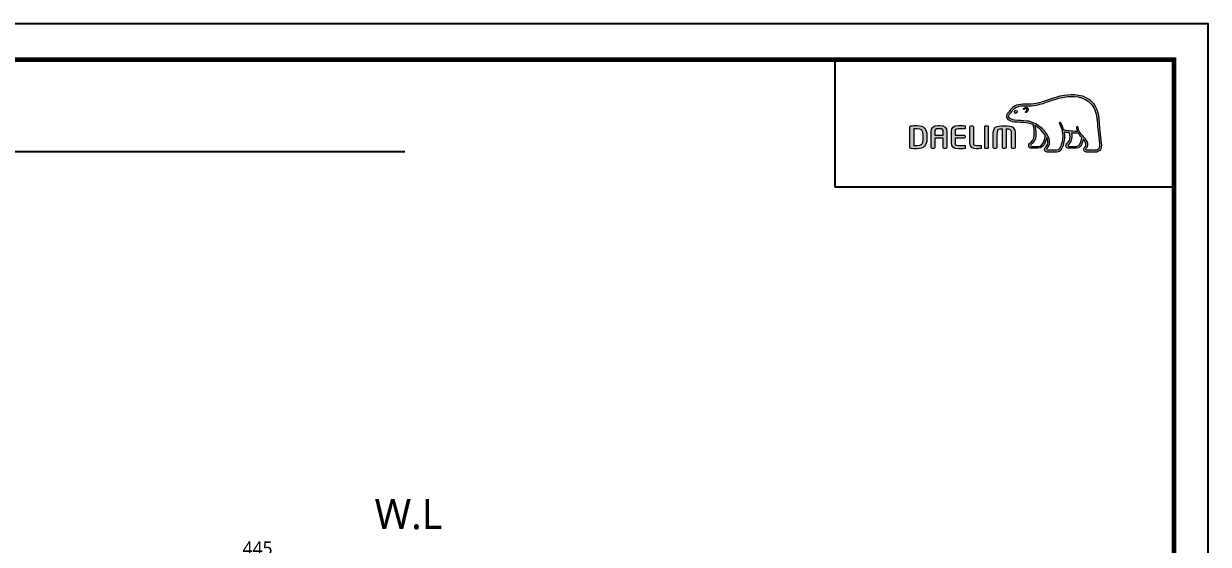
# Model space of a CAD drawing. Extents: x -2463 to 697, y 0 to 2315.
# Drawn here: x -1068 to 697, y 1539 to 2315 of the extents above; entities that cross this region are included whole.
import ezdxf

# ---------------------------------------------------------------- set-up
doc = ezdxf.new("R2010")
doc.units = 0
doc.header["$LTSCALE"] = 10
doc.header["$MEASUREMENT"] = 0
doc.header["$PDMODE"] = 3
doc.header["$PDSIZE"] = -10
doc.layers.get('0').update_dxf_attribs({"linetype": 'CONTINUOUS'})
doc.layers.get('DEFPOINTS').update_dxf_attribs({"linetype": 'CONTINUOUS'})
doc.layers.add('레이어 1', color=7, linetype='CONTINUOUS', lineweight=0)
doc.layers.add('치수선', color=7, linetype='CONTINUOUS', lineweight=20)
doc.styles.add('Daelim Dimension', font='NanumGothic.ttf')
doc.dimstyles.new('DEFAULT', dxfattribs={"dimscale": 2, "dimtxt": 2, "dimasz": 2, "dimexe": 0, "dimexo": 2, "dimgap": 1, "dimtad": 1, "dimdec": 1, "dimzin": 9, "dimdsep": 46, "dimtxsty": 'Daelim Dimension', "dimcen": 0.5, "dimclrd": 252, "dimclre": 252, "dimclrt": 3, "dimadec": 1, "dimazin": 0, "dimtfac": 1, "dimtdec": 1, "dimtix": 1, "dimtmove": 0, "dimatfit": 3, "dimfxl": 1, "dimtolj": 1, "dimtzin": 1, "dimlwd": 9, "dimlwe": 9, "dimarcsym": 0})

# ---------------------------------------------------------------- blocks, each defined once
blk = doc.blocks.new('*D36')
at = {"color": 5, "lineweight": 9, "ltscale": 0.5, "transparency": 16777216}
for p, q in [((-942.5, 1405.4), (-942.5, 1521.9)), ((-505.4, 1519.9), (-934.5, 1519.9)), ((-497.4, 1339.8), (-497.4, 1521.9))]:
    blk.add_line(p, q, dxfattribs=at)
at = {"color": 5, "ltscale": 0.5, "transparency": 16777216}
for points in [[(-934.5, 1521.2), (-934.5, 1518.5), (-942.5, 1519.9)], [(-505.4, 1521.2), (-505.4, 1518.5), (-497.4, 1519.9)]]:
    blk.add_solid(points, dxfattribs=at)
at = {"layer": 'DEFPOINTS', "color": 0, "ltscale": 0.5, "transparency": 16777216}
for p in [(-942.5, 1519.9), (-942.5, 1401.4), (-497.4, 1335.8)]:
    blk.add_point(p, dxfattribs=at)
at = {"color": 7, "ltscale": 0.5, "transparency": 16777216, "insert": (-719.9, 1532.7), "char_height": 20, "attachment_point": 5, "style": 'Daelim Dimension'}
blk.add_mtext('\\A1;445', dxfattribs=at)

msp = doc.modelspace()

# ---------------------------------------------------------------- hatches: boundary and pattern name
at = {"layer": '레이어 1'}
h = msp.add_hatch(color=5, dxfattribs=at)
h.dxf.hatch_style = 1
edge = h.paths.add_edge_path(flags=16)
edge.add_spline(control_points=[(532.7, 2128), (531.3, 2126.4), (529.5, 2126.4), (529.5, 2126.4), (529.5, 2126.4), (515.5, 2126.4), (515.5, 2126.4), (515, 2126.4), (514.6, 2126.6), (514.3, 2126.8), (514.1, 2127), (514, 2127.3), (514, 2127.7), (514, 2128.5), (514.6, 2129.2), (515.2, 2130), (515.8, 2130.7), (516.3, 2131.4), (516.6, 2132.3), (517.4, 2134.3), (517.3, 2136.5), (516.4, 2138.5), (514.7, 2142), (512.3, 2144.7), (509.9, 2147.4), (509.9, 2147.4), (509.1, 2148.2), (509.1, 2148.2), (506, 2151.7), (502.9, 2155.2), (502.6, 2160), (502.5, 2161), (502.1, 2161.6), (501.5, 2161.6), (501.5, 2161.6), (500.6, 2161.1), (500.6, 2161.1), (500.3, 2160.8), (500.2, 2160.4), (500.2, 2160), (500.2, 2160), (500.2, 2159.8), (500.2, 2159.8), (500.3, 2158.1), (500.7, 2156.4), (501.5, 2154.6), (501.5, 2154.6), (501.5, 2154.4), (501.5, 2154.4), (501.5, 2154.4), (501.3, 2154.4), (501.3, 2154.4), (492.4, 2154.1), (483.6, 2155.8), (481, 2156.4), (479.4, 2162.8), (476.8, 2167), (476.7, 2167.2), (476.5, 2167.5), (476.2, 2167.8), (475.9, 2167.9), (475.9, 2167.9), (475.1, 2167.8), (475, 2167.8), (475, 2167.7), (474.8, 2167.5), (474.6, 2167.1), (474.6, 2167.1), (474.5, 2166.8), (474.5, 2166.8), (474.5, 2166.8), (474.8, 2165.9), (474.8, 2165.9), (475, 2165.6), (479.6, 2157.5), (479.6, 2146.9), (479.6, 2140.3), (477.8, 2134.1), (474.4, 2128.4), (473.6, 2127), (472.5, 2126.4), (470.9, 2126.4), (470.9, 2126.4), (457.2, 2126.4), (457.2, 2126.4), (456.7, 2126.4), (455.8, 2126.8), (455.8, 2127.7), (455.8, 2128.3), (456.3, 2129.2), (457.1, 2130.1), (462.8, 2136.5), (459.5, 2146.5), (454, 2153.1), (448.7, 2159.4), (440.1, 2167.4), (428.9, 2169.4), (425, 2170.1), (418.5, 2170.4), (413.3, 2170.8), (413.3, 2170.8), (408, 2171.1), (408, 2171.1), (405.2, 2171.3), (400.8, 2173), (399.4, 2175.5), (398.8, 2176.6), (398.9, 2177.7), (399.6, 2178.9), (400.1, 2179.7), (400.7, 2180.4), (401.5, 2181.1), (402.3, 2182), (403.2, 2182.9), (403.9, 2184.1), (403.9, 2184.1), (404.1, 2184.5), (404.1, 2184.5), (406.8, 2189.6), (412.3, 2192.3), (420.4, 2192.5), (420.4, 2192.5), (425, 2192.5), (425, 2192.5), (430.1, 2192.6), (435.8, 2192.6), (440.5, 2193.6), (447.1, 2195), (453.7, 2197.3), (459.6, 2199.3), (459.6, 2199.3), (459.7, 2199.4), (459.7, 2199.4), (467, 2201.8), (474.5, 2204.4), (482.1, 2205.6), (494.3, 2207.7), (511.2, 2207.6), (521.7, 2195.7), (526.6, 2190.2), (529.6, 2182.7), (530.7, 2173.2), (530.7, 2173.2), (530.6, 2173.3), (530.6, 2173.3), (530.7, 2173.1), (530.7, 2172.1), (531.2, 2166.1), (531.3, 2163.2), (531.4, 2160.2), (532.2, 2154.7), (532.2, 2154.7), (534.3, 2136.2), (534.3, 2136.2), (534.3, 2136.2), (534.5, 2134), (534.5, 2134), (534.5, 2131.3), (533.9, 2129.3), (532.7, 2128)], knot_values=[0, 0, 0, 0, 1, 1, 1, 2, 2, 2, 3, 3, 3, 4, 4, 4, 5, 5, 5, 6, 6, 6, 7, 7, 7, 8, 8, 8, 9, 9, 9, 10, 10, 10, 11, 11, 11, 12, 12, 12, 13, 13, 13, 14, 14, 14, 15, 15, 15, 16, 16, 16, 17, 17, 17, 18, 18, 18, 19, 19, 19, 20, 20, 20, 21, 21, 21, 22, 22, 22, 23, 23, 23, 24, 24, 24, 25, 25, 25, 26, 26, 26, 27, 27, 27, 28, 28, 28, 29, 29, 29, 30, 30, 30, 31, 31, 31, 32, 32, 32, 33, 33, 33, 34, 34, 34, 35, 35, 35, 36, 36, 36, 37, 37, 37, 38, 38, 38, 39, 39, 39, 40, 40, 40, 41, 41, 41, 42, 42, 42, 43, 43, 43, 44, 44, 44, 45, 45, 45, 46, 46, 46, 47, 47, 47, 48, 48, 48, 49, 49, 49, 50, 50, 50, 51, 51, 51, 52, 52, 52, 53, 53, 53, 53], degree=3, periodic=0)
edge = h.paths.add_edge_path(flags=16)
edge.add_spline(control_points=[(500.4, 2132), (500.4, 2132), (489, 2132), (489, 2132), (488.2, 2132), (487.5, 2132.6), (487.5, 2133.5), (487.5, 2134.1), (488, 2134.9), (488.5, 2135.4), (490.8, 2137.6), (493.2, 2140.7), (493.2, 2146.5), (493.2, 2146.5), (493, 2149.1), (493, 2149.1), (493, 2149.1), (492.6, 2151.7), (492.6, 2151.7), (492.6, 2151.7), (492.6, 2151.8), (492.6, 2151.8), (492.6, 2151.8), (492.8, 2151.8), (492.8, 2151.8), (494.9, 2151.7), (499, 2151.4), (503, 2151.6), (504, 2150), (505.6, 2148), (507.9, 2145.2), (507.8, 2143.9), (506.7, 2132), (500.4, 2132)], knot_values=[0, 0, 0, 0, 1, 1, 1, 2, 2, 2, 3, 3, 3, 4, 4, 4, 5, 5, 5, 6, 6, 6, 7, 7, 7, 8, 8, 8, 9, 9, 9, 10, 10, 10, 11, 11, 11, 11], degree=3, periodic=0)
edge = h.paths.add_edge_path(flags=16)
edge.add_spline(control_points=[(443.2, 2132), (443.2, 2132), (433.2, 2132), (433.2, 2132), (432.5, 2132), (431.7, 2132.6), (431.7, 2133.5), (431.7, 2134.1), (432.2, 2134.7), (433, 2135.4), (435.5, 2137.4), (439.4, 2140.5), (439.8, 2148.9), (439.8, 2148.9), (439.8, 2151.2), (439.8, 2151.2), (439.8, 2154.8), (439, 2159.1), (438.2, 2163), (438.2, 2163), (438.1, 2163.4), (438.1, 2163.4), (438.1, 2163.4), (438.4, 2163.1), (438.4, 2163.1), (439.9, 2162.2), (448.1, 2156.7), (453.9, 2148.5), (453.4, 2144.6), (451.2, 2132), (443.2, 2132)], knot_values=[0, 0, 0, 0, 1, 1, 1, 2, 2, 2, 3, 3, 3, 4, 4, 4, 5, 5, 5, 6, 6, 6, 7, 7, 7, 8, 8, 8, 9, 9, 9, 10, 10, 10, 10], degree=3, periodic=0)
edge = h.paths.add_edge_path()
edge.add_spline(control_points=[(537.1, 2136.5), (537.1, 2136.5), (535, 2155.1), (535, 2155.1), (534.2, 2160.6), (534.1, 2163.6), (534, 2166.2), (534, 2166.2), (533.5, 2173.5), (533.5, 2173.5), (532.4, 2183.6), (529.1, 2191.7), (523.9, 2197.6), (512.4, 2210.4), (494.6, 2210.6), (481.6, 2208.4), (473.7, 2207.1), (466.1, 2204.5), (458.8, 2202), (458.8, 2202), (458.5, 2201.9), (458.5, 2201.9), (452.8, 2200), (446.3, 2197.7), (439.9, 2196.4), (435.5, 2195.4), (430, 2195.4), (425.1, 2195.4), (425.1, 2195.4), (420.3, 2195.3), (420.3, 2195.3), (411.1, 2195.1), (404.8, 2191.9), (401.6, 2185.8), (401.6, 2185.8), (401.5, 2185.5), (401.5, 2185.5), (400.9, 2184.6), (400.2, 2183.8), (399.5, 2183.1), (398.7, 2182.4), (397.8, 2181.5), (397.2, 2180.4), (396.5, 2179.2), (396.2, 2178.1), (396.2, 2177), (396.2, 2176), (396.4, 2175.1), (396.9, 2174.2), (398.8, 2170.5), (404.4, 2168.5), (407.8, 2168.3), (407.8, 2168.3), (412.7, 2168), (412.8, 2168), (417.7, 2167.7), (424.5, 2167.3), (428.4, 2166.6), (430.7, 2166.2), (433.3, 2165.4), (435.7, 2164.2), (435.9, 2163.6), (437.2, 2158), (437.2, 2151.2), (437.2, 2151.2), (437.1, 2149), (437.1, 2149), (436.7, 2141.8), (433.6, 2139.3), (431.3, 2137.5), (431.1, 2137.3), (429, 2135.6), (428.9, 2133.5), (428.8, 2132.4), (429.1, 2131.3), (429.8, 2130.6), (430.6, 2129.7), (431.7, 2129.3), (433.2, 2129.3), (433.2, 2129.3), (443.2, 2129.3), (443.2, 2129.3), (450.7, 2129.3), (454.4, 2137.4), (455.6, 2144.9), (455.6, 2144.9), (455.6, 2146), (455.6, 2146), (455.6, 2146), (455.9, 2145.5), (455.9, 2145.5), (456.8, 2143.3), (457.4, 2140.8), (457.4, 2138.8), (457.4, 2136.1), (456.6, 2133.8), (455, 2132), (454.6, 2131.6), (452.6, 2129.6), (452.6, 2127.5), (452.6, 2127.5), (452.6, 2127.1), (452.6, 2127.1), (452.9, 2124.7), (454.9, 2123.6), (456.7, 2123.6), (456.7, 2123.6), (470.9, 2123.6), (470.9, 2123.6), (473.5, 2123.6), (475.5, 2124.8), (476.8, 2126.9), (480.5, 2132.9), (482.3, 2139.5), (482.3, 2146.3), (482.3, 2148.4), (482.1, 2150.7), (481.7, 2153.1), (481.7, 2153.1), (481.7, 2153.3), (481.7, 2153.3), (481.7, 2153.3), (481.9, 2153.2), (481.9, 2153.2), (483.6, 2152.9), (486.3, 2152.4), (489.7, 2152.1), (489.7, 2152.1), (489.8, 2152.1), (489.8, 2152.1), (489.8, 2152.1), (490.3, 2149.5), (490.3, 2149.5), (490.3, 2149.5), (490.4, 2148.8), (490.4, 2148.8), (490.4, 2148.8), (490.5, 2146.5), (490.5, 2146.5), (490.5, 2141), (488, 2138.6), (486.6, 2137.3), (486.6, 2137.3), (484.7, 2135.4), (484.5, 2133.7), (484.5, 2133.7), (484.5, 2133.1), (484.5, 2133.1), (484.5, 2132.6), (484.6, 2131.6), (485.5, 2130.6), (486.4, 2129.7), (487.6, 2129.3), (489.3, 2129.3), (489.3, 2129.3), (500.4, 2129.3), (500.4, 2129.3), (507.1, 2129.3), (509.1, 2137.9), (510, 2142.7), (510, 2142.7), (510, 2143.1), (510, 2143.1), (510, 2143.1), (510.3, 2142.8), (510.3, 2142.8), (511.8, 2140.8), (513.2, 2138.6), (513.8, 2137.2), (514.2, 2136.5), (514.3, 2135.7), (514.3, 2134.9), (514.3, 2134.9), (514.1, 2133.3), (514.1, 2133.3), (513.8, 2132.5), (513.2, 2131.7), (512.7, 2130.9), (511.8, 2129.8), (510.9, 2128.6), (510.9, 2127.2), (510.9, 2127.2), (511, 2126.5), (511, 2126.5), (511.4, 2124.6), (512.9, 2123.6), (515.2, 2123.6), (515.2, 2123.6), (529.5, 2123.6), (529.5, 2123.6), (529.8, 2123.6), (532.5, 2123.7), (534.7, 2126), (536.5, 2127.9), (537.3, 2130.5), (537.3, 2133.9), (537.3, 2133.9), (537.2, 2136.5), (537.1, 2136.5)], knot_values=[0, 0, 0, 0, 1, 1, 1, 2, 2, 2, 3, 3, 3, 4, 4, 4, 5, 5, 5, 6, 6, 6, 7, 7, 7, 8, 8, 8, 9, 9, 9, 10, 10, 10, 11, 11, 11, 12, 12, 12, 13, 13, 13, 14, 14, 14, 15, 15, 15, 16, 16, 16, 17, 17, 17, 18, 18, 18, 19, 19, 19, 20, 20, 20, 21, 21, 21, 22, 22, 22, 23, 23, 23, 24, 24, 24, 25, 25, 25, 26, 26, 26, 27, 27, 27, 28, 28, 28, 29, 29, 29, 30, 30, 30, 31, 31, 31, 32, 32, 32, 33, 33, 33, 34, 34, 34, 35, 35, 35, 36, 36, 36, 37, 37, 37, 38, 38, 38, 39, 39, 39, 40, 40, 40, 41, 41, 41, 42, 42, 42, 43, 43, 43, 44, 44, 44, 45, 45, 45, 46, 46, 46, 47, 47, 47, 48, 48, 48, 49, 49, 49, 50, 50, 50, 51, 51, 51, 52, 52, 52, 53, 53, 53, 54, 54, 54, 55, 55, 55, 56, 56, 56, 57, 57, 57, 58, 58, 58, 59, 59, 59, 60, 60, 60, 61, 61, 61, 62, 62, 62, 63, 63, 63, 64, 64, 64, 65, 65, 65, 66, 66, 66, 66], degree=3, periodic=0)
edge = h.paths.add_edge_path(flags=0)
edge.add_spline(control_points=[(407.5, 2184.5), (407.5, 2184.5), (409.6, 2185.4), (412.2, 2184.4), (412.2, 2184.4), (412.5, 2184.3), (412.1, 2183.7), (410.8, 2182), (409.6, 2181.7), (409.6, 2181.7), (409.6, 2181.7), (408.7, 2181.4), (408.2, 2182), (407.2, 2183.2), (407.2, 2183.8), (407.2, 2183.8), (407.2, 2183.8), (407.1, 2184.4), (407.5, 2184.5)], knot_values=[0, 0, 0, 0, 1, 1, 1, 2, 2, 2, 3, 3, 3, 4, 4, 4, 5, 5, 5, 6, 6, 6, 6], degree=3, periodic=0)
edge = h.paths.add_edge_path(flags=0)
edge.add_spline(control_points=[(421.2, 2188.3), (420.9, 2188), (420.9, 2187.4), (421.2, 2187.1), (421.5, 2186.8), (422.1, 2186.9), (422.4, 2187.2), (422.5, 2187.4), (424.2, 2189.4), (425.7, 2188.4), (426.2, 2188), (426.5, 2187.4), (426.4, 2186.7), (426.3, 2185.6), (425.3, 2184.3), (424.6, 2183.9), (424.2, 2183.7), (424, 2183.2), (424.1, 2182.7), (424.3, 2182.3), (424.8, 2182.2), (425.2, 2182.4), (426.5, 2183), (428, 2185), (428.2, 2186.8), (428.4, 2188.1), (427.8, 2189.1), (426.8, 2189.8), (424.6, 2191.4), (422.1, 2189.3), (421.2, 2188.3)], knot_values=[0, 0, 0, 0, 1, 1, 1, 2, 2, 2, 3, 3, 3, 4, 4, 4, 5, 5, 5, 6, 6, 6, 7, 7, 7, 8, 8, 8, 9, 9, 9, 10, 10, 10, 10], degree=3, periodic=0)
edge = h.paths.add_edge_path(flags=0)
edge.add_spline(control_points=[(420.9, 2186.8), (420.9, 2186.8), (420.9, 2186.8), (420.9, 2186.8), (420.9, 2186.8), (420.9, 2186.8), (420.9, 2186.8)], knot_values=[0, 0, 0, 0, 1, 1, 1, 2, 2, 2, 2], degree=3, periodic=0)
h = msp.add_hatch(color=5, dxfattribs=at)
h.dxf.hatch_style = 2
edge = h.paths.add_edge_path()
edge.add_spline(control_points=[(421.2, 2188.3), (420.9, 2188), (420.9, 2187.4), (421.2, 2187.1), (421.5, 2186.8), (422.1, 2186.9), (422.4, 2187.2), (422.5, 2187.4), (424.2, 2189.4), (425.7, 2188.4), (426.2, 2188), (426.5, 2187.4), (426.4, 2186.7), (426.3, 2185.6), (425.3, 2184.3), (424.6, 2183.9), (424.2, 2183.7), (424, 2183.2), (424.1, 2182.7), (424.3, 2182.3), (424.8, 2182.2), (425.2, 2182.4), (426.5, 2183), (428, 2185), (428.2, 2186.8), (428.4, 2188.1), (427.8, 2189.1), (426.8, 2189.8), (424.6, 2191.4), (422.1, 2189.3), (421.2, 2188.3)], knot_values=[0, 0, 0, 0, 1, 1, 1, 2, 2, 2, 3, 3, 3, 4, 4, 4, 5, 5, 5, 6, 6, 6, 7, 7, 7, 8, 8, 8, 9, 9, 9, 10, 10, 10, 10], degree=3, periodic=0)
h = msp.add_hatch(color=5, dxfattribs=at)
h.dxf.hatch_style = 2
edge = h.paths.add_edge_path()
edge.add_spline(control_points=[(271.9, 2142.8), (271.9, 2136.3), (268.9, 2133.2), (262.8, 2133.2), (262.8, 2133.2), (258.6, 2133.3), (257.6, 2133.3), (257.6, 2133.3), (257.6, 2158.2), (257.6, 2158.2), (259.7, 2158.4), (262.8, 2158.4), (262.8, 2158.4), (269.1, 2158.4), (271.9, 2155.4), (271.9, 2148.8), (271.9, 2148.8), (271.9, 2142.8), (271.9, 2142.8)], knot_values=[0, 0, 0, 0, 1, 1, 1, 2, 2, 2, 3, 3, 3, 4, 4, 4, 5, 5, 5, 6, 6, 6, 6], degree=3, periodic=0)
edge = h.paths.add_edge_path()
edge.add_spline(control_points=[(262.8, 2163.1), (259.4, 2163.1), (255, 2162.9), (253.6, 2162.6), (252.7, 2162.5), (252.1, 2161.8), (252.1, 2160.9), (252.1, 2160.9), (252.1, 2130.7), (252.1, 2130.7), (252.1, 2129.7), (252.7, 2129.1), (253.6, 2128.9), (255, 2128.7), (259.4, 2128.5), (262.8, 2128.5), (272.3, 2128.5), (277.2, 2133.5), (277.2, 2142.8), (277.2, 2142.8), (277.2, 2148.8), (277.2, 2148.8), (277.2, 2158.1), (272.3, 2163.1), (262.8, 2163.1)], knot_values=[0, 0, 0, 0, 1, 1, 1, 2, 2, 2, 3, 3, 3, 4, 4, 4, 5, 5, 5, 6, 6, 6, 7, 7, 7, 8, 8, 8, 8], degree=3, periodic=0)
h = msp.add_hatch(color=5, dxfattribs=at)
h.dxf.hatch_style = 2
edge = h.paths.add_edge_path()
edge.add_spline(control_points=[(301.6, 2148.8), (301.6, 2148.8), (288.9, 2148.8), (288.9, 2148.8), (288.9, 2149.3), (288.9, 2153.3), (288.9, 2153.3), (288.9, 2157.6), (290.1, 2158.3), (293.9, 2158.3), (293.9, 2158.3), (296.6, 2158.3), (296.6, 2158.3), (300.3, 2158.3), (301.6, 2157.6), (301.6, 2153.3), (301.6, 2153.3), (301.6, 2149.3), (301.6, 2148.8)], knot_values=[0, 0, 0, 0, 1, 1, 1, 2, 2, 2, 3, 3, 3, 4, 4, 4, 5, 5, 5, 6, 6, 6, 6], degree=3, periodic=0)
edge = h.paths.add_edge_path()
edge.add_spline(control_points=[(296.6, 2163.1), (296.6, 2163.1), (293.9, 2163.1), (293.9, 2163.1), (286.7, 2163.1), (283.5, 2160.1), (283.5, 2153.3), (283.5, 2153.3), (283.5, 2130.3), (283.5, 2130.3), (283.5, 2129.5), (284.1, 2128.8), (284.9, 2128.8), (284.9, 2128.8), (287.4, 2128.8), (287.4, 2128.8), (288.3, 2128.8), (288.9, 2129.6), (288.9, 2130.3), (288.9, 2130.3), (288.9, 2143.5), (288.9, 2144.1), (288.9, 2144.1), (301.6, 2144.1), (301.6, 2144.1), (301.6, 2143.5), (301.6, 2130.3), (301.6, 2130.3), (301.6, 2129.5), (302.2, 2128.8), (303, 2128.8), (303, 2128.8), (305.5, 2128.8), (305.5, 2128.8), (306.4, 2128.8), (307, 2129.6), (307, 2130.3), (307, 2130.3), (307, 2153.3), (307, 2153.3), (307, 2160.1), (303.8, 2163.1), (296.6, 2163.1)], knot_values=[0, 0, 0, 0, 1, 1, 1, 2, 2, 2, 3, 3, 3, 4, 4, 4, 5, 5, 5, 6, 6, 6, 7, 7, 7, 8, 8, 8, 9, 9, 9, 10, 10, 10, 11, 11, 11, 12, 12, 12, 13, 13, 13, 14, 14, 14, 14], degree=3, periodic=0)
h = msp.add_hatch(color=5, dxfattribs=at)
h.dxf.hatch_style = 2
edge = h.paths.add_edge_path()
edge.add_spline(control_points=[(313.8, 2154.3), (313.8, 2154.3), (313.8, 2137.3), (313.8, 2137.3), (313.8, 2131.4), (317.2, 2128.5), (324.2, 2128.5), (327.3, 2128.5), (331.5, 2128.6), (333.1, 2128.7), (333.1, 2128.7), (333.9, 2128.8), (333.9, 2128.8), (333.9, 2128.8), (334.2, 2128.8), (334.2, 2128.8), (334.2, 2128.8), (334.2, 2133.4), (334.2, 2133.4), (334.2, 2133.4), (324.2, 2133.4), (324.2, 2133.4), (319.2, 2133.4), (319.2, 2134.8), (319.2, 2137.3), (319.2, 2137.3), (319.2, 2143.6), (319.2, 2144.1), (319.8, 2144.1), (332.6, 2144.1), (332.6, 2144.1), (333.5, 2144.1), (334.2, 2144.8), (334.2, 2145.6), (334.2, 2145.6), (334.2, 2147.3), (334.2, 2147.3), (334.2, 2148.1), (333.5, 2148.8), (332.6, 2148.8), (332.6, 2148.8), (319.8, 2148.8), (319.2, 2148.8), (319.2, 2149.3), (319.2, 2154.3), (319.2, 2154.3), (319.2, 2156.8), (319.2, 2158.2), (324.2, 2158.2), (324.2, 2158.2), (334.2, 2158.2), (334.2, 2158.2), (334.2, 2158.2), (334.2, 2162.7), (334.2, 2162.7), (334.2, 2162.7), (333.1, 2162.8), (333.1, 2162.8), (331.2, 2163), (326.7, 2163.1), (324.2, 2163.1), (317.2, 2163.1), (313.8, 2160.2), (313.8, 2154.3)], knot_values=[0, 0, 0, 0, 1, 1, 1, 2, 2, 2, 3, 3, 3, 4, 4, 4, 5, 5, 5, 6, 6, 6, 7, 7, 7, 8, 8, 8, 9, 9, 9, 10, 10, 10, 11, 11, 11, 12, 12, 12, 13, 13, 13, 14, 14, 14, 15, 15, 15, 16, 16, 16, 17, 17, 17, 18, 18, 18, 19, 19, 19, 20, 20, 20, 21, 21, 21, 21], degree=3, periodic=0)
h = msp.add_hatch(color=5, dxfattribs=at)
h.dxf.hatch_style = 2
edge = h.paths.add_edge_path()
edge.add_spline(control_points=[(342.8, 2162.8), (342, 2162.8), (341.3, 2162.1), (341.3, 2161.3), (341.3, 2161.3), (341.3, 2137.3), (341.3, 2137.3), (341.3, 2129.5), (346.6, 2128.5), (351.3, 2128.5), (354.7, 2128.5), (355.5, 2128.7), (356.5, 2128.8), (356.5, 2128.8), (357.1, 2128.9), (357.1, 2128.9), (357.1, 2128.9), (357.9, 2129), (357.9, 2129), (357.9, 2129), (358.1, 2129), (358.1, 2129), (358.1, 2129), (358.1, 2133.4), (358.1, 2133.4), (358.1, 2133.4), (351.3, 2133.4), (351.3, 2133.4), (346.7, 2133.4), (346.7, 2135.1), (346.7, 2136.8), (346.7, 2136.8), (346.7, 2161.3), (346.7, 2161.3), (346.7, 2162.1), (346, 2162.8), (345.2, 2162.8), (345.2, 2162.8), (342.8, 2162.8), (342.8, 2162.8)], knot_values=[0, 0, 0, 0, 1, 1, 1, 2, 2, 2, 3, 3, 3, 4, 4, 4, 5, 5, 5, 6, 6, 6, 7, 7, 7, 8, 8, 8, 9, 9, 9, 10, 10, 10, 11, 11, 11, 12, 12, 12, 13, 13, 13, 13], degree=3, periodic=0)
h = msp.add_hatch(color=5, dxfattribs=at)
h.dxf.hatch_style = 2
edge = h.paths.add_edge_path()
edge.add_spline(control_points=[(364.8, 2162.8), (363.9, 2162.8), (363.4, 2162), (363.4, 2161.3), (363.4, 2161.3), (363.4, 2130.3), (363.4, 2130.3), (363.4, 2129.5), (364, 2128.8), (364.8, 2128.8), (364.8, 2128.8), (367.3, 2128.8), (367.3, 2128.8), (368.2, 2128.8), (368.8, 2129.6), (368.8, 2130.3), (368.8, 2130.3), (368.8, 2161.3), (368.8, 2161.3), (368.8, 2162.1), (368.1, 2162.8), (367.3, 2162.8), (367.3, 2162.8), (364.8, 2162.8), (364.8, 2162.8)], knot_values=[0, 0, 0, 0, 1, 1, 1, 2, 2, 2, 3, 3, 3, 4, 4, 4, 5, 5, 5, 6, 6, 6, 7, 7, 7, 8, 8, 8, 8], degree=3, periodic=0)
h = msp.add_hatch(color=5, dxfattribs=at)
h.dxf.hatch_style = 2
edge = h.paths.add_edge_path()
edge.add_spline(control_points=[(376, 2149.4), (376, 2149.4), (376, 2130.3), (376, 2130.3), (376, 2129.5), (376.7, 2128.8), (377.5, 2128.8), (377.5, 2128.8), (380, 2128.8), (380, 2128.8), (380.9, 2128.8), (381.5, 2129.6), (381.5, 2130.3), (381.5, 2130.3), (381.5, 2148.9), (381.5, 2148.9), (381.5, 2157.1), (382.8, 2157.9), (389.8, 2157.9), (389.8, 2157.4), (389.8, 2130.3), (389.8, 2130.3), (389.8, 2129.5), (390.4, 2128.8), (391.2, 2128.8), (391.2, 2128.8), (393.7, 2128.8), (393.7, 2128.8), (394.6, 2128.8), (395.2, 2129.6), (395.2, 2130.3), (395.2, 2130.3), (395.2, 2157.4), (395.2, 2157.9), (398.4, 2157.9), (400.7, 2157.6), (401.9, 2156.4), (403.2, 2155.1), (403.5, 2152.7), (403.5, 2148.9), (403.5, 2148.9), (403.5, 2130.3), (403.5, 2130.3), (403.5, 2129.5), (404.1, 2128.8), (404.9, 2128.8), (404.9, 2128.8), (407.5, 2128.8), (407.5, 2128.8), (408.4, 2128.8), (408.9, 2129.6), (408.9, 2130.3), (408.9, 2130.3), (408.9, 2149.4), (408.9, 2149.4), (408.9, 2161), (404.8, 2162.9), (392.5, 2162.9), (380.1, 2162.9), (376, 2161), (376, 2149.4)], knot_values=[0, 0, 0, 0, 1, 1, 1, 2, 2, 2, 3, 3, 3, 4, 4, 4, 5, 5, 5, 6, 6, 6, 7, 7, 7, 8, 8, 8, 9, 9, 9, 10, 10, 10, 11, 11, 11, 12, 12, 12, 13, 13, 13, 14, 14, 14, 15, 15, 15, 16, 16, 16, 17, 17, 17, 18, 18, 18, 19, 19, 19, 20, 20, 20, 20], degree=3, periodic=0)

# ---------------------------------------------------------------- linework, layer by layer
at = {"color": 5, "ltscale": 0.5}
msp.add_line((140.5, 2071.1), (140.5, 2261.3), dxfattribs=at)
at = {"ltscale": 0.5}
msp.add_line((-1980.1, 2124.3), (-500.3, 2124.3), dxfattribs=at)
at = {"color": 5}
msp.add_line((442.8, 2129.3), (442.8, 2129.3), dxfattribs=at)
at = {"color": 5, "ltscale": 40}
msp.add_line((645.4, 2071.1), (140.5, 2071.1), dxfattribs=at)
at = {"ltscale": 0.5}
msp.add_lwpolyline([(-2463, 0), (696.5, 0), (696.5, 2315), (-2463, 2315)], close=True, dxfattribs=at)
at = {"color": 5, "linetype": 'ByBlock', "lineweight": 200, "const_width": 7.28}
msp.add_lwpolyline([(-2412.2, 99.1), (645.4, 99.1), (645.4, 2261.3), (-2412.2, 2261.3)], close=True, dxfattribs=at)
at = {"layer": '레이어 1', "color": 5}
for points, knots in [([(537.1, 2136.5), (537.1, 2136.5), (535, 2155.1), (535, 2155.1), (534.2, 2160.6), (534.1, 2163.6), (534, 2166.2), (534, 2166.2), (533.5, 2173.5), (533.5, 2173.5), (532.4, 2183.6), (529.1, 2191.7), (523.9, 2197.6), (512.4, 2210.4), (494.6, 2210.6), (481.6, 2208.4), (473.7, 2207.1), (466.1, 2204.5), (458.8, 2202), (458.8, 2202), (458.5, 2201.9), (458.5, 2201.9), (452.8, 2200), (446.3, 2197.7), (439.9, 2196.4), (435.5, 2195.4), (430, 2195.4), (425.1, 2195.4), (425.1, 2195.4), (420.3, 2195.3), (420.3, 2195.3), (411.1, 2195.1), (404.8, 2191.9), (401.6, 2185.8), (401.6, 2185.8), (401.5, 2185.5), (401.5, 2185.5), (400.9, 2184.6), (400.2, 2183.8), (399.5, 2183.1), (398.7, 2182.4), (397.8, 2181.5), (397.2, 2180.4), (396.5, 2179.2), (396.2, 2178.1), (396.2, 2177), (396.2, 2176), (396.4, 2175.1), (396.9, 2174.2), (398.8, 2170.5), (404.4, 2168.5), (407.8, 2168.3), (407.8, 2168.3), (412.7, 2168), (412.8, 2168), (417.7, 2167.7), (424.5, 2167.3), (428.4, 2166.6), (430.7, 2166.2), (433.3, 2165.4), (435.7, 2164.2), (435.9, 2163.6), (437.2, 2158), (437.2, 2151.2), (437.2, 2151.2), (437.1, 2149), (437.1, 2149), (436.7, 2141.8), (433.6, 2139.3), (431.3, 2137.5), (431.1, 2137.3), (429, 2135.6), (428.9, 2133.5), (428.8, 2132.4), (429.1, 2131.3), (429.8, 2130.6), (430.6, 2129.7), (431.7, 2129.3), (433.2, 2129.3), (433.2, 2129.3), (443.2, 2129.3), (443.2, 2129.3), (450.7, 2129.3), (454.4, 2137.4), (455.6, 2144.9), (455.6, 2144.9), (455.6, 2146), (455.6, 2146), (455.6, 2146), (455.9, 2145.5), (455.9, 2145.5), (456.8, 2143.3), (457.4, 2140.8), (457.4, 2138.8), (457.4, 2136.1), (456.6, 2133.8), (455, 2132), (454.6, 2131.6), (452.6, 2129.6), (452.6, 2127.5), (452.6, 2127.5), (452.6, 2127.1), (452.6, 2127.1), (452.9, 2124.7), (454.9, 2123.6), (456.7, 2123.6), (456.7, 2123.6), (470.9, 2123.6), (470.9, 2123.6), (473.5, 2123.6), (475.5, 2124.8), (476.8, 2126.9), (480.5, 2132.9), (482.3, 2139.5), (482.3, 2146.3), (482.3, 2148.4), (482.1, 2150.7), (481.7, 2153.1), (481.7, 2153.1), (481.7, 2153.3), (481.7, 2153.3), (481.7, 2153.3), (481.9, 2153.2), (481.9, 2153.2), (483.6, 2152.9), (486.3, 2152.4), (489.7, 2152.1), (489.7, 2152.1), (489.8, 2152.1), (489.8, 2152.1), (489.8, 2152.1), (490.3, 2149.5), (490.3, 2149.5), (490.3, 2149.5), (490.4, 2148.8), (490.4, 2148.8), (490.4, 2148.8), (490.5, 2146.5), (490.5, 2146.5), (490.5, 2141), (488, 2138.6), (486.6, 2137.3), (486.6, 2137.3), (484.7, 2135.4), (484.5, 2133.7), (484.5, 2133.7), (484.5, 2133.1), (484.5, 2133.1), (484.5, 2132.6), (484.6, 2131.6), (485.5, 2130.6), (486.4, 2129.7), (487.6, 2129.3), (489.3, 2129.3), (489.3, 2129.3), (500.4, 2129.3), (500.4, 2129.3), (507.1, 2129.3), (509.1, 2137.9), (510, 2142.7), (510, 2142.7), (510, 2143.1), (510, 2143.1), (510, 2143.1), (510.3, 2142.8), (510.3, 2142.8), (511.8, 2140.8), (513.2, 2138.6), (513.8, 2137.2), (514.2, 2136.5), (514.3, 2135.7), (514.3, 2134.9), (514.3, 2134.9), (514.1, 2133.3), (514.1, 2133.3), (513.8, 2132.5), (513.2, 2131.7), (512.7, 2130.9), (511.8, 2129.8), (510.9, 2128.6), (510.9, 2127.2), (510.9, 2127.2), (511, 2126.5), (511, 2126.5), (511.4, 2124.6), (512.9, 2123.6), (515.2, 2123.6), (515.2, 2123.6), (529.5, 2123.6), (529.5, 2123.6), (529.8, 2123.6), (532.5, 2123.7), (534.7, 2126), (536.5, 2127.9), (537.3, 2130.5), (537.3, 2133.9), (537.3, 2133.9), (537.2, 2136.5), (537.1, 2136.5)], [0, 0, 0, 0, 1, 1, 1, 2, 2, 2, 3, 3, 3, 4, 4, 4, 5, 5, 5, 6, 6, 6, 7, 7, 7, 8, 8, 8, 9, 9, 9, 10, 10, 10, 11, 11, 11, 12, 12, 12, 13, 13, 13, 14, 14, 14, 15, 15, 15, 16, 16, 16, 17, 17, 17, 18, 18, 18, 19, 19, 19, 20, 20, 20, 21, 21, 21, 22, 22, 22, 23, 23, 23, 24, 24, 24, 25, 25, 25, 26, 26, 26, 27, 27, 27, 28, 28, 28, 29, 29, 29, 30, 30, 30, 31, 31, 31, 32, 32, 32, 33, 33, 33, 34, 34, 34, 35, 35, 35, 36, 36, 36, 37, 37, 37, 38, 38, 38, 39, 39, 39, 40, 40, 40, 41, 41, 41, 42, 42, 42, 43, 43, 43, 44, 44, 44, 45, 45, 45, 46, 46, 46, 47, 47, 47, 48, 48, 48, 49, 49, 49, 50, 50, 50, 51, 51, 51, 52, 52, 52, 53, 53, 53, 54, 54, 54, 55, 55, 55, 56, 56, 56, 57, 57, 57, 58, 58, 58, 59, 59, 59, 60, 60, 60, 61, 61, 61, 62, 62, 62, 63, 63, 63, 64, 64, 64, 65, 65, 65, 66, 66, 66, 66]), ([(421.2, 2188.3), (420.9, 2188), (420.9, 2187.4), (421.2, 2187.1), (421.5, 2186.8), (422.1, 2186.9), (422.4, 2187.2), (422.5, 2187.4), (424.2, 2189.4), (425.7, 2188.4), (426.2, 2188), (426.5, 2187.4), (426.4, 2186.7), (426.3, 2185.6), (425.3, 2184.3), (424.6, 2183.9), (424.2, 2183.7), (424, 2183.2), (424.1, 2182.7), (424.3, 2182.3), (424.8, 2182.2), (425.2, 2182.4), (426.5, 2183), (428, 2185), (428.2, 2186.8), (428.4, 2188.1), (427.8, 2189.1), (426.8, 2189.8), (424.6, 2191.4), (422.1, 2189.3), (421.2, 2188.3)], [0, 0, 0, 0, 1, 1, 1, 2, 2, 2, 3, 3, 3, 4, 4, 4, 5, 5, 5, 6, 6, 6, 7, 7, 7, 8, 8, 8, 9, 9, 9, 10, 10, 10, 10]), ([(407.5, 2184.5), (407.5, 2184.5), (409.6, 2185.4), (412.2, 2184.4), (412.2, 2184.4), (412.5, 2184.3), (412.1, 2183.7), (410.8, 2182), (409.6, 2181.7), (409.6, 2181.7), (409.6, 2181.7), (408.7, 2181.4), (408.2, 2182), (407.2, 2183.2), (407.2, 2183.8), (407.2, 2183.8), (407.2, 2183.8), (407.1, 2184.4), (407.5, 2184.5)], [0, 0, 0, 0, 1, 1, 1, 2, 2, 2, 3, 3, 3, 4, 4, 4, 5, 5, 5, 6, 6, 6, 6]), ([(420.9, 2186.8), (420.9, 2186.8), (420.9, 2186.8), (420.9, 2186.8), (420.9, 2186.8), (420.9, 2186.8), (420.9, 2186.8)], [0, 0, 0, 0, 1, 1, 1, 2, 2, 2, 2]), ([(262.8, 2163.1), (259.4, 2163.1), (255, 2162.9), (253.6, 2162.6), (252.7, 2162.5), (252.1, 2161.8), (252.1, 2160.9), (252.1, 2160.9), (252.1, 2130.7), (252.1, 2130.7), (252.1, 2129.7), (252.7, 2129.1), (253.6, 2128.9), (255, 2128.7), (259.4, 2128.5), (262.8, 2128.5), (272.3, 2128.5), (277.2, 2133.5), (277.2, 2142.8), (277.2, 2142.8), (277.2, 2148.8), (277.2, 2148.8), (277.2, 2158.1), (272.3, 2163.1), (262.8, 2163.1)], [0, 0, 0, 0, 1, 1, 1, 2, 2, 2, 3, 3, 3, 4, 4, 4, 5, 5, 5, 6, 6, 6, 7, 7, 7, 8, 8, 8, 8]), ([(271.9, 2142.8), (271.9, 2136.3), (268.9, 2133.2), (262.8, 2133.2), (262.8, 2133.2), (258.6, 2133.3), (257.6, 2133.3), (257.6, 2133.3), (257.6, 2158.2), (257.6, 2158.2), (259.7, 2158.4), (262.8, 2158.4), (262.8, 2158.4), (269.1, 2158.4), (271.9, 2155.4), (271.9, 2148.8), (271.9, 2148.8), (271.9, 2142.8), (271.9, 2142.8)], [0, 0, 0, 0, 1, 1, 1, 2, 2, 2, 3, 3, 3, 4, 4, 4, 5, 5, 5, 6, 6, 6, 6]), ([(296.6, 2163.1), (296.6, 2163.1), (293.9, 2163.1), (293.9, 2163.1), (286.7, 2163.1), (283.5, 2160.1), (283.5, 2153.3), (283.5, 2153.3), (283.5, 2130.3), (283.5, 2130.3), (283.5, 2129.5), (284.1, 2128.8), (284.9, 2128.8), (284.9, 2128.8), (287.4, 2128.8), (287.4, 2128.8), (288.3, 2128.8), (288.9, 2129.6), (288.9, 2130.3), (288.9, 2130.3), (288.9, 2143.5), (288.9, 2144.1), (288.9, 2144.1), (301.6, 2144.1), (301.6, 2144.1), (301.6, 2143.5), (301.6, 2130.3), (301.6, 2130.3), (301.6, 2129.5), (302.2, 2128.8), (303, 2128.8), (303, 2128.8), (305.5, 2128.8), (305.5, 2128.8), (306.4, 2128.8), (307, 2129.6), (307, 2130.3), (307, 2130.3), (307, 2153.3), (307, 2153.3), (307, 2160.1), (303.8, 2163.1), (296.6, 2163.1)], [0, 0, 0, 0, 1, 1, 1, 2, 2, 2, 3, 3, 3, 4, 4, 4, 5, 5, 5, 6, 6, 6, 7, 7, 7, 8, 8, 8, 9, 9, 9, 10, 10, 10, 11, 11, 11, 12, 12, 12, 13, 13, 13, 14, 14, 14, 14]), ([(301.6, 2148.8), (301.6, 2148.8), (288.9, 2148.8), (288.9, 2148.8), (288.9, 2149.3), (288.9, 2153.3), (288.9, 2153.3), (288.9, 2157.6), (290.1, 2158.3), (293.9, 2158.3), (293.9, 2158.3), (296.6, 2158.3), (296.6, 2158.3), (300.3, 2158.3), (301.6, 2157.6), (301.6, 2153.3), (301.6, 2153.3), (301.6, 2149.3), (301.6, 2148.8)], [0, 0, 0, 0, 1, 1, 1, 2, 2, 2, 3, 3, 3, 4, 4, 4, 5, 5, 5, 6, 6, 6, 6]), ([(313.8, 2154.3), (313.8, 2154.3), (313.8, 2137.3), (313.8, 2137.3), (313.8, 2131.4), (317.2, 2128.5), (324.2, 2128.5), (327.3, 2128.5), (331.5, 2128.6), (333.1, 2128.7), (333.1, 2128.7), (333.9, 2128.8), (333.9, 2128.8), (333.9, 2128.8), (334.2, 2128.8), (334.2, 2128.8), (334.2, 2128.8), (334.2, 2133.4), (334.2, 2133.4), (334.2, 2133.4), (324.2, 2133.4), (324.2, 2133.4), (319.2, 2133.4), (319.2, 2134.8), (319.2, 2137.3), (319.2, 2137.3), (319.2, 2143.6), (319.2, 2144.1), (319.8, 2144.1), (332.6, 2144.1), (332.6, 2144.1), (333.5, 2144.1), (334.2, 2144.8), (334.2, 2145.6), (334.2, 2145.6), (334.2, 2147.3), (334.2, 2147.3), (334.2, 2148.1), (333.5, 2148.8), (332.6, 2148.8), (332.6, 2148.8), (319.8, 2148.8), (319.2, 2148.8), (319.2, 2149.3), (319.2, 2154.3), (319.2, 2154.3), (319.2, 2156.8), (319.2, 2158.2), (324.2, 2158.2), (324.2, 2158.2), (334.2, 2158.2), (334.2, 2158.2), (334.2, 2158.2), (334.2, 2162.7), (334.2, 2162.7), (334.2, 2162.7), (333.1, 2162.8), (333.1, 2162.8), (331.2, 2163), (326.7, 2163.1), (324.2, 2163.1), (317.2, 2163.1), (313.8, 2160.2), (313.8, 2154.3)], [0, 0, 0, 0, 1, 1, 1, 2, 2, 2, 3, 3, 3, 4, 4, 4, 5, 5, 5, 6, 6, 6, 7, 7, 7, 8, 8, 8, 9, 9, 9, 10, 10, 10, 11, 11, 11, 12, 12, 12, 13, 13, 13, 14, 14, 14, 15, 15, 15, 16, 16, 16, 17, 17, 17, 18, 18, 18, 19, 19, 19, 20, 20, 20, 21, 21, 21, 21]), ([(342.8, 2162.8), (342, 2162.8), (341.3, 2162.1), (341.3, 2161.3), (341.3, 2161.3), (341.3, 2137.3), (341.3, 2137.3), (341.3, 2129.5), (346.6, 2128.5), (351.3, 2128.5), (354.7, 2128.5), (355.5, 2128.7), (356.5, 2128.8), (356.5, 2128.8), (357.1, 2128.9), (357.1, 2128.9), (357.1, 2128.9), (357.9, 2129), (357.9, 2129), (357.9, 2129), (358.1, 2129), (358.1, 2129), (358.1, 2129), (358.1, 2133.4), (358.1, 2133.4), (358.1, 2133.4), (351.3, 2133.4), (351.3, 2133.4), (346.7, 2133.4), (346.7, 2135.1), (346.7, 2136.8), (346.7, 2136.8), (346.7, 2161.3), (346.7, 2161.3), (346.7, 2162.1), (346, 2162.8), (345.2, 2162.8), (345.2, 2162.8), (342.8, 2162.8), (342.8, 2162.8)], [0, 0, 0, 0, 1, 1, 1, 2, 2, 2, 3, 3, 3, 4, 4, 4, 5, 5, 5, 6, 6, 6, 7, 7, 7, 8, 8, 8, 9, 9, 9, 10, 10, 10, 11, 11, 11, 12, 12, 12, 13, 13, 13, 13]), ([(364.8, 2162.8), (363.9, 2162.8), (363.4, 2162), (363.4, 2161.3), (363.4, 2161.3), (363.4, 2130.3), (363.4, 2130.3), (363.4, 2129.5), (364, 2128.8), (364.8, 2128.8), (364.8, 2128.8), (367.3, 2128.8), (367.3, 2128.8), (368.2, 2128.8), (368.8, 2129.6), (368.8, 2130.3), (368.8, 2130.3), (368.8, 2161.3), (368.8, 2161.3), (368.8, 2162.1), (368.1, 2162.8), (367.3, 2162.8), (367.3, 2162.8), (364.8, 2162.8), (364.8, 2162.8)], [0, 0, 0, 0, 1, 1, 1, 2, 2, 2, 3, 3, 3, 4, 4, 4, 5, 5, 5, 6, 6, 6, 7, 7, 7, 8, 8, 8, 8]), ([(376, 2149.4), (376, 2149.4), (376, 2130.3), (376, 2130.3), (376, 2129.5), (376.7, 2128.8), (377.5, 2128.8), (377.5, 2128.8), (380, 2128.8), (380, 2128.8), (380.9, 2128.8), (381.5, 2129.6), (381.5, 2130.3), (381.5, 2130.3), (381.5, 2148.9), (381.5, 2148.9), (381.5, 2157.1), (382.8, 2157.9), (389.8, 2157.9), (389.8, 2157.4), (389.8, 2130.3), (389.8, 2130.3), (389.8, 2129.5), (390.4, 2128.8), (391.2, 2128.8), (391.2, 2128.8), (393.7, 2128.8), (393.7, 2128.8), (394.6, 2128.8), (395.2, 2129.6), (395.2, 2130.3), (395.2, 2130.3), (395.2, 2157.4), (395.2, 2157.9), (398.4, 2157.9), (400.7, 2157.6), (401.9, 2156.4), (403.2, 2155.1), (403.5, 2152.7), (403.5, 2148.9), (403.5, 2148.9), (403.5, 2130.3), (403.5, 2130.3), (403.5, 2129.5), (404.1, 2128.8), (404.9, 2128.8), (404.9, 2128.8), (407.5, 2128.8), (407.5, 2128.8), (408.4, 2128.8), (408.9, 2129.6), (408.9, 2130.3), (408.9, 2130.3), (408.9, 2149.4), (408.9, 2149.4), (408.9, 2161), (404.8, 2162.9), (392.5, 2162.9), (380.1, 2162.9), (376, 2161), (376, 2149.4)], [0, 0, 0, 0, 1, 1, 1, 2, 2, 2, 3, 3, 3, 4, 4, 4, 5, 5, 5, 6, 6, 6, 7, 7, 7, 8, 8, 8, 9, 9, 9, 10, 10, 10, 11, 11, 11, 12, 12, 12, 13, 13, 13, 14, 14, 14, 15, 15, 15, 16, 16, 16, 17, 17, 17, 18, 18, 18, 19, 19, 19, 20, 20, 20, 20]), ([(443.2, 2132), (443.2, 2132), (433.2, 2132), (433.2, 2132), (432.5, 2132), (431.7, 2132.6), (431.7, 2133.5), (431.7, 2134.1), (432.2, 2134.7), (433, 2135.4), (435.5, 2137.4), (439.4, 2140.5), (439.8, 2148.9), (439.8, 2148.9), (439.8, 2151.2), (439.8, 2151.2), (439.8, 2154.8), (439, 2159.1), (438.2, 2163), (438.2, 2163), (438.1, 2163.4), (438.1, 2163.4), (438.1, 2163.4), (438.4, 2163.1), (438.4, 2163.1), (439.9, 2162.2), (448.1, 2156.7), (453.9, 2148.5), (453.4, 2144.6), (451.2, 2132), (443.2, 2132)], [0, 0, 0, 0, 1, 1, 1, 2, 2, 2, 3, 3, 3, 4, 4, 4, 5, 5, 5, 6, 6, 6, 7, 7, 7, 8, 8, 8, 9, 9, 9, 10, 10, 10, 10]), ([(474.8, 2165.9), (475, 2165.6), (479.6, 2157.5), (479.6, 2146.9), (479.6, 2140.3), (477.8, 2134.1), (474.4, 2128.4)], [24, 24, 24, 24, 25, 25, 25, 26, 26, 26, 26]), ([(500.4, 2132), (500.4, 2132), (489, 2132), (489, 2132), (488.2, 2132), (487.5, 2132.6), (487.5, 2133.5), (487.5, 2134.1), (488, 2134.9), (488.5, 2135.4), (490.8, 2137.6), (493.2, 2140.7), (493.2, 2146.5), (493.2, 2146.5), (493, 2149.1), (493, 2149.1), (493, 2149.1), (492.6, 2151.7), (492.6, 2151.7), (492.6, 2151.7), (492.6, 2151.8), (492.6, 2151.8), (492.6, 2151.8), (492.8, 2151.8), (492.8, 2151.8), (494.9, 2151.7), (499, 2151.4), (503, 2151.6), (504, 2150), (505.6, 2148), (507.9, 2145.2), (507.8, 2143.9), (506.7, 2132), (500.4, 2132)], [0, 0, 0, 0, 1, 1, 1, 2, 2, 2, 3, 3, 3, 4, 4, 4, 5, 5, 5, 6, 6, 6, 7, 7, 7, 8, 8, 8, 9, 9, 9, 10, 10, 10, 11, 11, 11, 11]), ([(457.2, 2126.4), (456.7, 2126.4), (455.8, 2126.8), (455.8, 2127.7), (455.8, 2128.3), (456.3, 2129.2), (457.1, 2130.1)], [28, 28, 28, 28, 29, 29, 29, 30, 30, 30, 30]), ([(514.3, 2126.8), (514.1, 2127), (514, 2127.3), (514, 2127.7), (514, 2128.5), (514.6, 2129.2), (515.2, 2130)], [3, 3, 3, 3, 4, 4, 4, 5, 5, 5, 5])]:
    msp.add_open_spline(points, degree=3, knots=knots, dxfattribs=at)
for points in [[(482.1, 2205.6), (494.3, 2207.7), (511.2, 2207.6), (521.7, 2195.7)], [(404.1, 2184.5), (406.8, 2189.6), (412.3, 2192.3), (420.4, 2192.5)], [(420.4, 2192.5), (420.4, 2192.5), (425, 2192.5), (425, 2192.5)], [(425, 2192.5), (430.1, 2192.6), (435.8, 2192.6), (440.5, 2193.6)], [(440.5, 2193.6), (447.1, 2195), (453.7, 2197.3), (459.6, 2199.3)], [(459.6, 2199.3), (459.6, 2199.3), (459.7, 2199.4), (459.7, 2199.4)], [(459.7, 2199.4), (467, 2201.8), (474.5, 2204.4), (482.1, 2205.6)], [(521.7, 2195.7), (526.6, 2190.2), (529.6, 2182.7), (530.7, 2173.2)], [(399.4, 2175.5), (398.8, 2176.6), (398.9, 2177.7), (399.6, 2178.9)], [(408, 2171.1), (405.2, 2171.3), (400.8, 2173), (399.4, 2175.5)], [(399.6, 2178.9), (400.1, 2179.7), (400.7, 2180.4), (401.5, 2181.1)], [(401.5, 2181.1), (402.3, 2182), (403.2, 2182.9), (403.9, 2184.1)], [(403.9, 2184.1), (403.9, 2184.1), (404.1, 2184.5), (404.1, 2184.5)], [(413.3, 2170.8), (413.3, 2170.8), (408, 2171.1), (408, 2171.1)], [(428.9, 2169.4), (425, 2170.1), (418.5, 2170.4), (413.3, 2170.8)], [(530.7, 2173.2), (530.7, 2173.2), (530.6, 2173.3), (530.6, 2173.3)], [(530.6, 2173.3), (530.7, 2173.1), (530.7, 2172.1), (531.2, 2166.1)], [(454, 2153.1), (448.7, 2159.4), (440.1, 2167.4), (428.9, 2169.4)], [(457.1, 2130.1), (462.8, 2136.5), (459.5, 2146.5), (454, 2153.1)], [(474.6, 2167.1), (474.6, 2167.1), (474.5, 2166.8), (474.5, 2166.8)], [(474.5, 2166.8), (474.5, 2166.8), (474.8, 2165.9), (474.8, 2165.9)], [(475, 2167.8), (475, 2167.7), (474.8, 2167.5), (474.6, 2167.1)], [(475.9, 2167.9), (475.9, 2167.9), (475.1, 2167.8), (475, 2167.8)], [(476.7, 2167.2), (476.5, 2167.5), (476.2, 2167.8), (475.9, 2167.9)], [(481, 2156.4), (479.4, 2162.8), (476.8, 2167), (476.7, 2167.2)], [(501.3, 2154.4), (492.4, 2154.1), (483.6, 2155.8), (481, 2156.4)], [(500.6, 2161.1), (500.3, 2160.8), (500.2, 2160.4), (500.2, 2160)], [(500.2, 2160), (500.2, 2160), (500.2, 2159.8), (500.2, 2159.8)], [(500.2, 2159.8), (500.3, 2158.1), (500.7, 2156.4), (501.5, 2154.6)], [(501.5, 2161.6), (501.5, 2161.6), (500.6, 2161.1), (500.6, 2161.1)], [(501.5, 2154.4), (501.5, 2154.4), (501.3, 2154.4), (501.3, 2154.4)], [(502.6, 2160), (502.5, 2161), (502.1, 2161.6), (501.5, 2161.6)], [(501.5, 2154.6), (501.5, 2154.6), (501.5, 2154.4), (501.5, 2154.4)], [(509.1, 2148.2), (506, 2151.7), (502.9, 2155.2), (502.6, 2160)], [(531.2, 2166.1), (531.3, 2163.2), (531.4, 2160.2), (532.2, 2154.7)], [(532.2, 2154.7), (532.2, 2154.7), (534.3, 2136.2), (534.3, 2136.2)], [(509.9, 2147.4), (509.9, 2147.4), (509.1, 2148.2), (509.1, 2148.2)], [(516.4, 2138.5), (514.7, 2142), (512.3, 2144.7), (509.9, 2147.4)], [(516.6, 2132.3), (517.4, 2134.3), (517.3, 2136.5), (516.4, 2138.5)], [(534.3, 2136.2), (534.3, 2136.2), (534.5, 2134), (534.5, 2134)], [(470.9, 2126.4), (470.9, 2126.4), (457.2, 2126.4), (457.2, 2126.4)], [(474.4, 2128.4), (473.6, 2127), (472.5, 2126.4), (470.9, 2126.4)], [(515.5, 2126.4), (515, 2126.4), (514.6, 2126.6), (514.3, 2126.8)], [(515.2, 2130), (515.8, 2130.7), (516.3, 2131.4), (516.6, 2132.3)], [(529.5, 2126.4), (529.5, 2126.4), (515.5, 2126.4), (515.5, 2126.4)], [(532.7, 2128), (531.3, 2126.4), (529.5, 2126.4), (529.5, 2126.4)], [(534.5, 2134), (534.5, 2131.3), (533.9, 2129.3), (532.7, 2128)]]:
    msp.add_open_spline(points, degree=3, dxfattribs=at)

# ---------------------------------------------------------------- texts
at = {"layer": '치수선', "insert": (-444.6, 1606.2), "char_height": 45, "attachment_point": 3, "style": 'Daelim Dimension'}
msp.add_mtext_dynamic_manual_height_columns('W.L', width=17.411, gutter_width=12.5, heights=[0], dxfattribs=at)

# ---------------------------------------------------------------- dimensions: what is measured, and where the dimension line sits
at = {"color": 5, "ltscale": 0.5}
dim = msp.add_linear_dim(base=(-942.5, 1519.9), p1=(-497.4, 1335.8), p2=(-942.5, 1401.4), dimstyle='DEFAULT', override={"dimtxt": 10, "dimasz": 4, "dimexe": 1, "dimdec": 0, "dimclrd": 5, "dimclre": 5, "dimclrt": 7}, dxfattribs=at)
dim.commit()
dim.dimension.update_dxf_attribs({"geometry": '*D36', "text_midpoint": (-719.9, 1532.7)})

doc.saveas('drawing.dxf')
